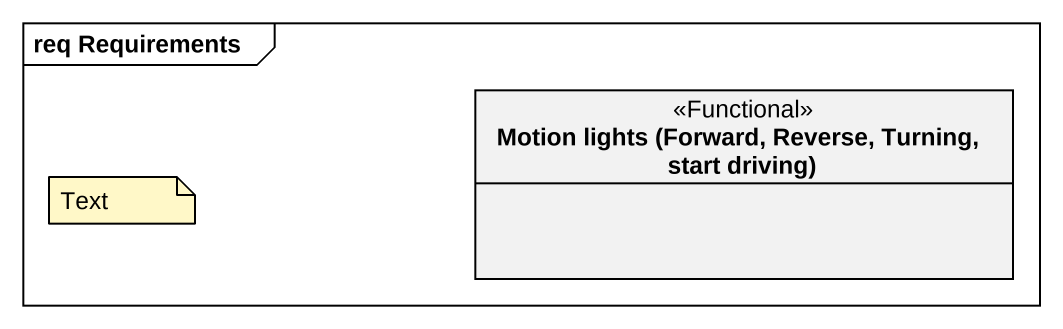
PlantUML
@startuml
mainframe req Requirements
hide circle
hide empty members
class "Motion lights (Forward, Reverse, Turning, start driving)" as Motion_lights_Forward <<Functional>>
note as N1
  Text
end note
@enduml
